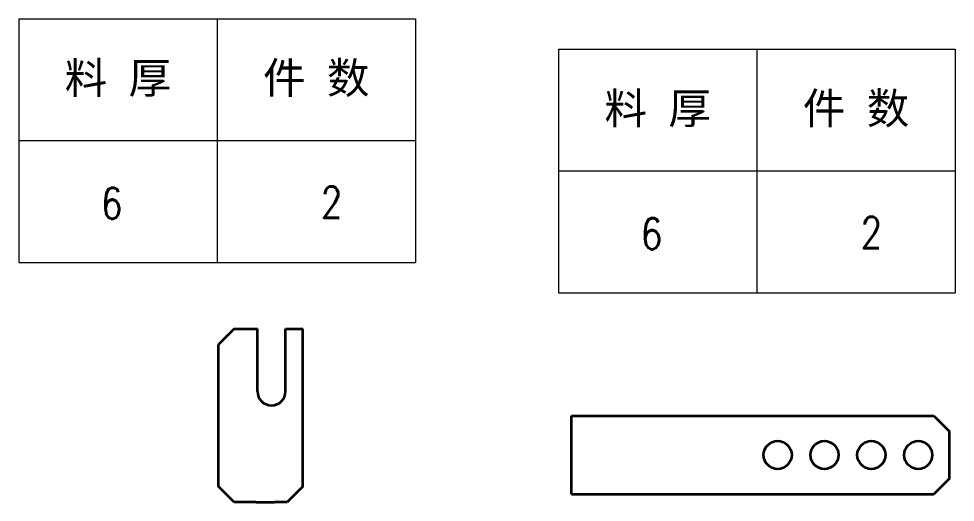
# Model space of a CAD drawing. Header units: millimetres. Extents: x -50043 to 104182, y -50696 to 36662.
# Drawn here: x -42878.4 to -42578.6, y 36109 to 36263.8 of the extents above; entities that cross this region are included whole.
import ezdxf
from ezdxf.enums import TextEntityAlignment as Align

# ---------------------------------------------------------------- set-up
doc = ezdxf.new("R2010")
doc.units = ezdxf.units.MM
doc.header["$LTSCALE"] = 0.5
doc.layers.add('标注线', color=3, linetype='Continuous', lineweight=18)
doc.layers.add('粗实线', color=7, linetype='Continuous', lineweight=35)
doc.styles.add('DIM', font='romans.shx', dxfattribs={"width": 0.8, "bigfont": 'bigfont.shx'})
doc.styles.get("Standard").update_dxf_attribs({"font": 'simplex.shx'})

# ---------------------------------------------------------------- blocks, each defined once
blk = doc.blocks.new('*T302')
at = {"color": 0, "linetype": 'ByBlock', "lineweight": -2, "transparency": 16777216}
for p, q in [((0, 0), (127, 0)), ((0, 0), (0, -78)), ((63.5, 0), (63.5, -78)), ((127, 0), (127, -78)), ((0, -39), (127, -39)), ((0, -78), (127, -78))]:
    blk.add_line(p, q, dxfattribs=at)
at = {"color": 0, "transparency": 16777216, "char_height": 10, "width": 60.5, "attachment_point": 5}
for s, insert in [('{\\fSimSun|b0|i0|c134|p2;料 厚}', (31.75, -19.5)), ('{\\fSimSun|b0|i0|c134|p2;件 数}', (95.25, -19.5))]:
    blk.add_mtext(s, dxfattribs=dict(at, insert=insert))
blk = doc.blocks.new('拆图参数')
blk.add_blockref('*T302', (-63.5, 78))
at = {"style": 'DIM', "width": 0.8}
blk.add_attdef('1', text='', height=10, dxfattribs=at).set_placement((36.65, 19.27), align=Align.MIDDLE_CENTER)
blk.add_attdef('6', text='', height=10, dxfattribs=at).set_placement((-37.13, 18.91), align=Align.MIDDLE_LEFT)

msp = doc.modelspace()

# ---------------------------------------------------------------- linework, layer by layer
at = {"layer": '粗实线', "ltscale": 0.176777}
for p, q in [((-42809.462, 36164.489), (-42814.462, 36159.489)), ((-42585.445, 36136.623), (-42580.445, 36131.623)), ((-42809.462, 36108.989), (-42814.462, 36113.989)), ((-42787.462, 36113.989), (-42792.462, 36108.989)), ((-42580.445, 36116.623), (-42585.445, 36111.623))]:
    msp.add_line(p, q, dxfattribs=at)
at = {"layer": '粗实线', "ltscale": 0.1875}
msp.add_line((-42809.462, 36164.489), (-42801.962, 36164.489), dxfattribs=at)
at = {"layer": '粗实线', "ltscale": 0.5}
for p, q in [((-42801.962, 36144.489), (-42801.962, 36164.489)), ((-42792.962, 36144.489), (-42792.962, 36164.489))]:
    msp.add_line(p, q, dxfattribs=at)
at = {"layer": '粗实线', "ltscale": 0.1375}
msp.add_line((-42792.962, 36164.489), (-42787.462, 36164.489), dxfattribs=at)
at = {"layer": '粗实线'}
for p, q in [((-42787.462, 36113.989), (-42787.462, 36164.489)), ((-42814.462, 36113.989), (-42814.462, 36159.489)), ((-42701.445, 36136.623), (-42585.445, 36136.623)), ((-42701.445, 36111.623), (-42701.445, 36136.623)), ((-42701.445, 36111.623), (-42585.445, 36111.623))]:
    msp.add_line(p, q, dxfattribs=at)
at = {"layer": '粗实线', "ltscale": 0.375}
msp.add_line((-42580.445, 36116.623), (-42580.445, 36131.623), dxfattribs=at)
at = {"layer": '粗实线', "ltscale": 0.174987}
msp.add_line((-42802.462, 36108.989), (-42809.462, 36108.989), dxfattribs=at)
at = {"layer": '粗实线', "ltscale": 0.15}
msp.add_line((-42802.462, 36108.989), (-42796.462, 36108.989), dxfattribs=at)
at = {"layer": '粗实线', "ltscale": 0.100013}
msp.add_line((-42792.462, 36108.989), (-42796.462, 36108.989), dxfattribs=at)
at = {"layer": '粗实线'}
for centre in [(-42635.445, 36124.123), (-42620.445, 36124.123), (-42605.445, 36124.123), (-42590.445, 36124.123)]:
    msp.add_circle(centre, 4.5, dxfattribs=at)
msp.add_arc((-42797.462, 36144.489), 4.5, 180, 0, dxfattribs=at)

# ---------------------------------------------------------------- block references
at = {"layer": '标注线'}
for p in [(-42814.879, 36185.789), (-42642.081, 36176.046)]:
    msp.add_blockref('拆图参数', p, dxfattribs=at).add_auto_attribs({'1': '2', '6': '6'})

doc.saveas('drawing.dxf')
